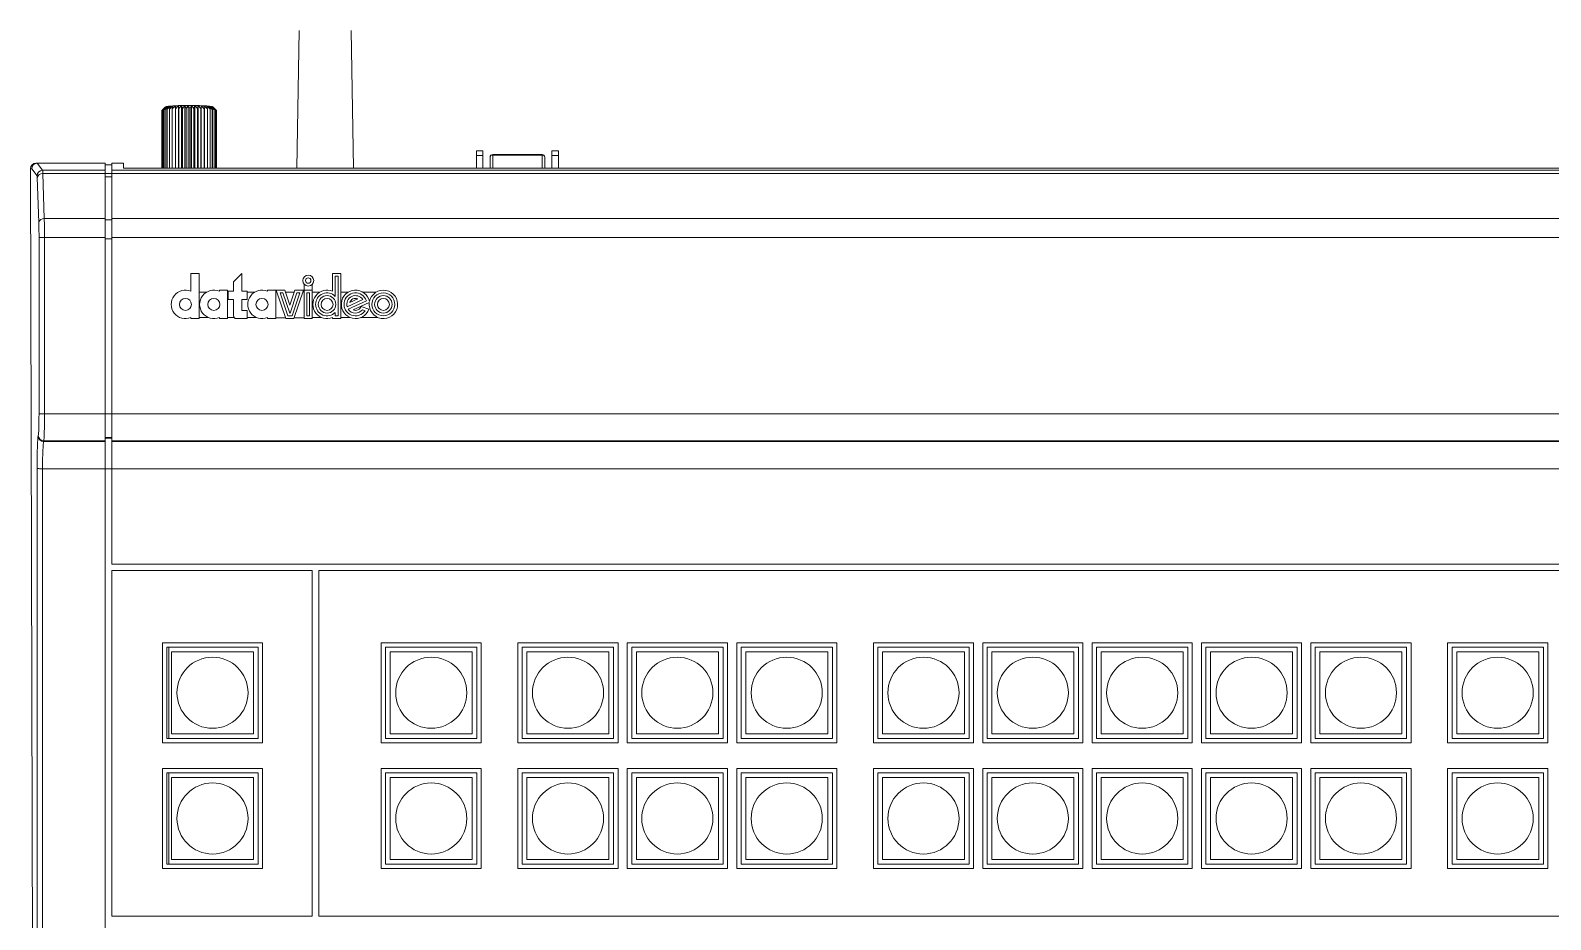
# Model space of a CAD drawing. Header units: millimetres. Extents: x 98 to 1129, y 87 to 737.
# Drawn here: x 98.4 to 376.3, y 265.1 to 427.8 of the extents above; entities that cross this region are included whole.
import ezdxf

# ---------------------------------------------------------------- set-up
doc = ezdxf.new("R2010")
doc.units = ezdxf.units.MM

msp = doc.modelspace()

# ---------------------------------------------------------------- linework, layer by layer
at = {"color": 7, "linetype": 'Continuous', "lineweight": 15}
for p, q in [((147.502, 427.8), (147.09, 402.602)), ((157.43, 402.602), (157.018, 427.8)), ((122.419, 402.602), (122.419, 413.158)), ((122.42, 402.602), (122.42, 413.16)), ((122.509, 413.212), (123.048, 413.778)), ((122.509, 402.602), (122.509, 413.212)), ((123.17, 413.824), (122.512, 413.213)), ((122.512, 402.602), (122.512, 413.213)), ((123.024, 413.76), (122.573, 413.312)), ((122.693, 413.264), (123.17, 413.824)), ((122.693, 402.602), (122.693, 413.264)), ((123.375, 413.869), (122.699, 413.265)), ((122.699, 402.602), (122.699, 413.265)), ((122.97, 413.313), (123.375, 413.869)), ((122.97, 402.602), (122.97, 413.313)), ((123.658, 413.911), (122.979, 413.314)), ((122.979, 402.602), (122.979, 413.314)), ((123.333, 413.359), (123.658, 413.911)), ((123.333, 402.602), (123.333, 413.359)), ((124.014, 413.95), (123.344, 413.36)), ((123.344, 402.602), (123.344, 413.36)), ((123.776, 413.401), (124.014, 413.95)), ((123.776, 413.401), (123.788, 413.402)), ((123.776, 402.602), (123.776, 413.401)), ((124.436, 413.984), (123.788, 413.402)), ((123.788, 402.602), (123.788, 413.402)), ((124.289, 413.437), (124.436, 413.984)), ((124.289, 402.602), (124.289, 413.437)), ((124.917, 414.014), (124.303, 413.438)), ((124.303, 402.602), (124.303, 413.438)), ((124.863, 413.468), (124.917, 414.014)), ((124.863, 402.602), (124.863, 413.468)), ((125.446, 414.038), (124.879, 413.468)), ((124.879, 402.602), (124.879, 413.468)), ((125.446, 402.602), (125.446, 414.038)), ((125.487, 413.492), (125.446, 414.038)), ((125.487, 402.602), (125.487, 413.492)), ((126.013, 414.056), (125.503, 413.492)), ((125.503, 402.602), (125.503, 413.492)), ((126.013, 402.602), (126.013, 414.056)), ((126.148, 413.509), (126.013, 414.056)), ((126.148, 402.602), (126.148, 413.509)), ((126.607, 414.068), (126.165, 413.509)), ((126.165, 402.602), (126.165, 413.509)), ((126.607, 402.602), (126.607, 414.068)), ((126.833, 413.519), (126.607, 414.068)), ((126.833, 402.602), (126.833, 413.519)), ((127.217, 414.073), (126.851, 413.519)), ((126.851, 402.602), (126.851, 413.519)), ((127.217, 402.602), (127.217, 414.073)), ((127.53, 413.521), (127.217, 414.073)), ((127.53, 402.602), (127.53, 413.521)), ((127.83, 414.072), (127.548, 413.521)), ((127.548, 402.602), (127.548, 413.521)), ((127.83, 402.602), (127.83, 414.072)), ((128.225, 413.516), (127.83, 414.072)), ((128.225, 402.602), (128.225, 413.516)), ((128.436, 414.064), (128.243, 413.516)), ((128.243, 402.602), (128.243, 413.516)), ((128.436, 402.602), (128.436, 414.064)), ((128.903, 413.504), (128.436, 414.064)), ((128.903, 402.602), (128.903, 413.504)), ((129.021, 414.05), (128.921, 413.503)), ((128.921, 402.602), (128.921, 413.503)), ((129.021, 402.602), (129.021, 414.05)), ((129.553, 413.484), (129.021, 414.05)), ((129.553, 402.602), (129.553, 413.484)), ((129.575, 414.029), (129.569, 413.484)), ((129.569, 402.602), (129.569, 413.484)), ((129.575, 402.602), (129.575, 414.029)), ((130.161, 413.458), (129.575, 414.029)), ((130.087, 414.003), (130.176, 413.457)), ((130.161, 402.602), (130.161, 413.458)), ((130.176, 402.602), (130.176, 413.457)), ((131.205, 413.387), (130.547, 413.972)), ((130.547, 413.972), (130.729, 413.424)), ((130.715, 402.602), (130.715, 413.425)), ((130.729, 402.602), (130.729, 413.424)), ((131.621, 413.344), (130.946, 413.936)), ((130.946, 413.936), (131.217, 413.386)), ((131.205, 402.602), (131.205, 413.387)), ((131.217, 402.602), (131.217, 413.386)), ((131.956, 413.296), (131.276, 413.896)), ((131.276, 413.896), (131.631, 413.342)), ((132.201, 413.246), (131.531, 413.853)), ((131.531, 413.853), (131.963, 413.295)), ((131.621, 402.602), (131.621, 413.344)), ((131.631, 402.602), (131.631, 413.342)), ((132.354, 413.193), (131.706, 413.807)), ((131.706, 413.807), (132.206, 413.245)), ((132.41, 413.14), (131.797, 413.76)), ((131.797, 413.76), (132.356, 413.192)), ((131.956, 402.602), (131.956, 413.296)), ((131.963, 402.602), (131.963, 413.295)), ((132.201, 402.602), (132.201, 413.246)), ((132.206, 402.602), (132.206, 413.245)), ((132.354, 402.602), (132.354, 413.193)), ((132.356, 402.602), (132.356, 413.192)), ((132.41, 402.602), (132.41, 413.14)), ((132.41, 402.602), (132.41, 413.138)), ((99.361, 403.499), (99.595, 403.499)), ((99.595, 403.498), (99.595, 403.499)), ((99.595, 403.499), (112.06, 403.499)), ((99.595, 403.498), (100.595, 402.215)), ((112.06, 403.498), (99.595, 403.498)), ((112.06, 403.499), (112.06, 403.498)), ((112.06, 402.215), (112.06, 403.498)), ((112.06, 403.198), (113.26, 403.198)), ((113.26, 403.499), (115.41, 403.499)), ((113.26, 403.498), (113.26, 403.499)), ((115.41, 403.498), (113.26, 403.498)), ((113.26, 403.498), (113.26, 402.215)), ((115.41, 403.499), (115.41, 403.498)), ((115.41, 403.498), (115.41, 402.602)), ((181.11, 405.786), (179.91, 405.786)), ((179.91, 404.917), (179.91, 405.786)), ((181.11, 404.917), (179.91, 404.917)), ((179.91, 402.602), (179.91, 404.917)), ((181.11, 404.917), (181.11, 405.786)), ((181.11, 402.602), (181.11, 404.917)), ((182.41, 402.602), (182.41, 404.599)), ((191.91, 405.099), (182.91, 405.099)), ((191.91, 404.987), (182.91, 404.987)), ((192.41, 404.599), (192.41, 402.602)), ((194.91, 405.786), (193.71, 405.786)), ((193.71, 405.786), (193.71, 404.917)), ((193.71, 404.917), (194.91, 404.917)), ((193.71, 404.917), (193.71, 402.602)), ((194.91, 405.786), (194.91, 404.917)), ((194.91, 404.917), (194.91, 402.602)), ((99.172, 92.133), (98.363, 402.499)), ((98.595, 402.499), (98.363, 402.499)), ((99.596, 401.216), (98.595, 402.499)), ((99.899, 392.681), (99.619, 400.916)), ((100.595, 402.215), (112.06, 402.215)), ((100.618, 401.614), (100.899, 393.379)), ((112.06, 401.614), (100.618, 401.614)), ((112.06, 402.215), (112.06, 401.614)), ((113.26, 401.627), (112.06, 401.627)), ((112.06, 393.379), (112.06, 401.614)), ((113.26, 401.025), (112.06, 401.025)), ((113.26, 402.215), (516.06, 402.215)), ((113.26, 401.614), (113.26, 402.215)), ((516.06, 401.614), (113.26, 401.614)), ((113.26, 401.614), (113.26, 393.379)), ((115.41, 402.602), (513.91, 402.602)), ((100.899, 393.379), (112.06, 393.379)), ((112.06, 393.379), (112.06, 389.889)), ((113.26, 393.135), (112.06, 393.135)), ((113.26, 393.379), (516.06, 393.379)), ((113.26, 389.889), (113.26, 393.379)), ((99.935, 357.683), (99.939, 389.889)), ((100.938, 389.889), (100.935, 357.683)), ((112.06, 389.889), (100.938, 389.889)), ((112.06, 357.683), (112.06, 389.889)), ((113.26, 389.645), (112.06, 389.645)), ((516.06, 389.889), (113.26, 389.889)), ((113.26, 389.889), (113.26, 357.683)), ((129.21, 383.331), (127.71, 383.331)), ((127.71, 383.331), (127.71, 380.081)), ((129.21, 375.081), (129.21, 383.331)), ((137.01, 383.331), (135.51, 381.831)), ((135.51, 381.831), (135.51, 380.081)), ((137.01, 380.081), (137.01, 383.331)), ((148.41, 381.37), (148.41, 380.281)), ((149.91, 380.281), (149.91, 381.37)), ((155.11, 383.331), (153.61, 383.331)), ((153.61, 383.331), (153.61, 380.081)), ((154.61, 382.831), (154.11, 382.831)), ((154.11, 382.831), (154.11, 379.151)), ((154.61, 375.581), (154.61, 382.831)), ((155.11, 375.081), (155.11, 383.331)), ((130.607, 379.931), (129.21, 379.931)), ((134.41, 380.281), (132.91, 380.281)), ((132.91, 380.281), (132.91, 380.081)), ((134.41, 375.081), (134.41, 380.281)), ((134.51, 379.931), (134.41, 379.931)), ((134.51, 380.081), (134.51, 378.581)), ((135.51, 380.081), (134.51, 380.081)), ((135.51, 378.581), (134.51, 378.581)), ((135.51, 375.581), (135.51, 378.581)), ((138.01, 380.081), (137.01, 380.081)), ((138.01, 378.581), (137.01, 378.581)), ((137.01, 378.581), (137.01, 376.581)), ((138.01, 378.581), (138.01, 380.081)), ((139.407, 379.931), (138.01, 379.931)), ((143.21, 380.281), (141.71, 380.281)), ((141.71, 380.281), (141.71, 380.081)), ((143.21, 375.081), (143.21, 380.281)), ((143.428, 379.931), (143.21, 379.931)), ((143.31, 380.281), (145.06, 375.081)), ((144.893, 380.281), (143.31, 380.281)), ((144.533, 379.781), (144.006, 379.781)), ((144.006, 379.781), (145.419, 375.581)), ((145.778, 376.081), (144.533, 379.781)), ((145.81, 377.555), (144.893, 380.281)), ((146.609, 379.931), (145.01, 379.931)), ((146.727, 380.281), (145.81, 377.555)), ((147.086, 379.781), (145.841, 376.081)), ((146.201, 375.581), (147.614, 379.781)), ((146.56, 375.081), (148.31, 380.281)), ((148.31, 380.281), (146.727, 380.281)), ((147.614, 379.781), (147.086, 379.781)), ((148.41, 379.931), (148.192, 379.931)), ((148.41, 380.281), (149.91, 380.281)), ((148.41, 380.281), (148.41, 375.081)), ((149.41, 379.781), (148.91, 379.781)), ((148.91, 379.781), (148.91, 375.581)), ((149.41, 375.581), (149.41, 379.781)), ((149.91, 375.081), (149.91, 380.281)), ((151.307, 379.931), (149.91, 379.931)), ((156.507, 379.931), (155.11, 379.931)), ((156.272, 377.24), (159.136, 378.576)), ((156.483, 376.787), (159.805, 378.336)), ((158.222, 378.701), (156.764, 378.021)), ((161.607, 379.931), (159.113, 379.931)), ((127.71, 375.281), (127.71, 375.081)), ((129.21, 375.281), (130.91, 375.281)), ((132.91, 375.281), (132.91, 375.081)), ((134.41, 375.281), (135.61, 375.281)), ((138.01, 376.581), (137.01, 376.581)), ((138.01, 375.081), (138.01, 376.581)), ((138.01, 375.281), (139.71, 375.281)), ((141.71, 375.281), (141.71, 375.081)), ((145.419, 375.581), (146.201, 375.581)), ((145.841, 376.081), (145.778, 376.081)), ((148.91, 375.581), (149.41, 375.581)), ((149.91, 375.281), (151.61, 375.281)), ((153.61, 375.281), (153.61, 375.081)), ((154.11, 376.211), (154.11, 375.581)), ((154.11, 375.581), (154.61, 375.581)), ((156.81, 375.281), (155.11, 375.281)), ((160.333, 378.03), (157.398, 376.661)), ((161.91, 375.281), (158.81, 375.281)), ((158.844, 377.305), (160.253, 376.792)), ((159.067, 376.691), (159.555, 376.514)), ((127.71, 375.081), (129.21, 375.081)), ((132.91, 375.081), (134.41, 375.081)), ((136.01, 375.081), (138.01, 375.081)), ((141.71, 375.081), (143.21, 375.081)), ((143.21, 375.204), (145.019, 375.204)), ((145.06, 375.081), (146.56, 375.081)), ((146.601, 375.204), (148.41, 375.204)), ((148.41, 375.081), (149.91, 375.081)), ((153.61, 375.081), (155.11, 375.081)), ((100.935, 357.683), (112.06, 357.683)), ((113.26, 357.683), (112.06, 357.683)), ((112.06, 357.683), (112.06, 352.71)), ((113.26, 357.683), (516.06, 357.683)), ((113.26, 352.71), (113.26, 357.683)), ((99.773, 353.595), (99.81, 353.705)), ((113.26, 353.307), (112.06, 353.307)), ((113.26, 353.197), (112.06, 353.197)), ((100.809, 352.71), (100.772, 352.6)), ((100.772, 352.6), (112.06, 352.6)), ((112.06, 352.71), (100.809, 352.71)), ((112.06, 352.6), (112.06, 352.71)), ((112.06, 347.627), (112.06, 352.6)), ((516.06, 352.71), (113.26, 352.71)), ((113.26, 352.71), (113.26, 352.6)), ((113.26, 352.6), (516.06, 352.6)), ((113.26, 352.6), (113.26, 347.627)), ((99.558, 98.197), (99.584, 347.628)), ((100.584, 347.627), (100.557, 98.196)), ((112.06, 347.627), (100.584, 347.627)), ((112.06, 98.196), (112.06, 347.627)), ((113.26, 347.627), (112.06, 347.627)), ((516.06, 347.627), (113.26, 347.627)), ((113.26, 347.627), (113.26, 330.187)), ((516.06, 330.187), (113.26, 330.187)), ((113.26, 328.987), (149.91, 328.987)), ((113.26, 328.987), (113.26, 265.737)), ((149.91, 328.987), (149.91, 265.737)), ((151.11, 265.737), (151.11, 328.987)), ((151.11, 328.987), (411.41, 328.987)), ((140.81, 315.787), (122.51, 315.787)), ((122.51, 315.787), (122.51, 297.487)), ((140.01, 314.987), (123.31, 314.987)), ((123.31, 314.987), (123.31, 298.287)), ((123.66, 314.987), (123.66, 298.287)), ((140.01, 298.287), (140.01, 314.987)), ((140.81, 297.487), (140.81, 315.787)), ((180.81, 315.787), (162.51, 315.787)), ((162.51, 315.787), (162.51, 297.487)), ((163.31, 314.987), (180.01, 314.987)), ((163.31, 298.287), (163.31, 314.987)), ((180.01, 314.987), (180.01, 298.287)), ((180.81, 297.487), (180.81, 315.787)), ((187.51, 315.787), (187.51, 297.487)), ((205.81, 315.787), (187.51, 315.787)), ((188.31, 314.987), (188.31, 298.287)), ((205.01, 314.987), (188.31, 314.987)), ((205.01, 298.287), (205.01, 314.987)), ((205.81, 297.487), (205.81, 315.787)), ((207.51, 315.787), (207.51, 297.487)), ((225.81, 315.787), (207.51, 315.787)), ((225.01, 314.987), (208.31, 314.987)), ((208.31, 314.987), (208.31, 298.287)), ((225.01, 298.287), (225.01, 314.987)), ((225.81, 297.487), (225.81, 315.787)), ((227.51, 315.787), (227.51, 297.487)), ((245.81, 315.787), (227.51, 315.787)), ((245.01, 314.987), (228.31, 314.987)), ((228.31, 314.987), (228.31, 298.287)), ((245.01, 298.287), (245.01, 314.987)), ((245.81, 297.487), (245.81, 315.787)), ((252.51, 315.787), (252.51, 297.487)), ((270.81, 315.787), (252.51, 315.787)), ((253.31, 314.987), (253.31, 298.287)), ((270.01, 314.987), (253.31, 314.987)), ((270.01, 298.287), (270.01, 314.987)), ((270.81, 297.487), (270.81, 315.787)), ((272.51, 315.787), (272.51, 297.487)), ((290.81, 315.787), (272.51, 315.787)), ((273.31, 314.987), (273.31, 298.287)), ((290.01, 314.987), (273.31, 314.987)), ((290.01, 298.287), (290.01, 314.987)), ((290.81, 297.487), (290.81, 315.787)), ((292.51, 315.787), (292.51, 297.487)), ((310.81, 315.787), (292.51, 315.787)), ((293.31, 314.987), (293.31, 298.287)), ((310.01, 314.987), (293.31, 314.987)), ((310.01, 298.287), (310.01, 314.987)), ((310.81, 297.487), (310.81, 315.787)), ((312.51, 315.787), (312.51, 297.487)), ((330.81, 315.787), (312.51, 315.787)), ((330.01, 314.987), (313.31, 314.987)), ((313.31, 314.987), (313.31, 298.287)), ((330.01, 298.287), (330.01, 314.987)), ((330.81, 297.487), (330.81, 315.787)), ((332.51, 315.787), (332.51, 297.487)), ((350.81, 315.787), (332.51, 315.787)), ((350.01, 314.987), (333.31, 314.987)), ((333.31, 314.987), (333.31, 298.287)), ((350.01, 298.287), (350.01, 314.987)), ((350.81, 297.487), (350.81, 315.787)), ((375.81, 315.787), (357.51, 315.787)), ((357.51, 315.787), (357.51, 297.487)), ((375.01, 314.987), (358.31, 314.987)), ((358.31, 314.987), (358.31, 298.287)), ((375.01, 298.287), (375.01, 314.987)), ((375.81, 297.487), (375.81, 315.787)), ((122.51, 297.487), (140.81, 297.487)), ((123.31, 298.287), (140.01, 298.287)), ((162.51, 297.487), (180.81, 297.487)), ((180.01, 298.287), (163.31, 298.287)), ((187.51, 297.487), (205.81, 297.487)), ((188.31, 298.287), (205.01, 298.287)), ((207.51, 297.487), (225.81, 297.487)), ((208.31, 298.287), (225.01, 298.287)), ((227.51, 297.487), (245.81, 297.487)), ((228.31, 298.287), (245.01, 298.287)), ((252.51, 297.487), (270.81, 297.487)), ((253.31, 298.287), (270.01, 298.287)), ((272.51, 297.487), (290.81, 297.487)), ((273.31, 298.287), (290.01, 298.287)), ((292.51, 297.487), (310.81, 297.487)), ((293.31, 298.287), (310.01, 298.287)), ((312.51, 297.487), (330.81, 297.487)), ((313.31, 298.287), (330.01, 298.287)), ((332.51, 297.487), (350.81, 297.487)), ((333.31, 298.287), (350.01, 298.287)), ((357.51, 297.487), (375.81, 297.487)), ((358.31, 298.287), (375.01, 298.287)), ((140.81, 292.787), (122.51, 292.787)), ((122.51, 292.787), (122.51, 274.487)), ((140.01, 291.987), (123.31, 291.987)), ((123.31, 291.987), (123.31, 275.287)), ((123.66, 291.987), (123.66, 275.287)), ((140.01, 275.287), (140.01, 291.987)), ((140.81, 274.487), (140.81, 292.787)), ((180.81, 292.787), (162.51, 292.787)), ((162.51, 292.787), (162.51, 274.487)), ((180.01, 291.987), (163.31, 291.987)), ((163.31, 291.987), (163.31, 275.287)), ((180.01, 275.287), (180.01, 291.987)), ((180.81, 274.487), (180.81, 292.787)), ((187.51, 292.787), (187.51, 274.487)), ((205.81, 292.787), (187.51, 292.787)), ((188.31, 291.987), (188.31, 275.287)), ((205.01, 291.987), (188.31, 291.987)), ((205.01, 275.287), (205.01, 291.987)), ((205.81, 274.487), (205.81, 292.787)), ((207.51, 292.787), (207.51, 274.487)), ((225.81, 292.787), (207.51, 292.787)), ((208.31, 291.987), (208.31, 275.287)), ((225.01, 291.987), (208.31, 291.987)), ((225.01, 275.287), (225.01, 291.987)), ((225.81, 274.487), (225.81, 292.787)), ((227.51, 292.787), (227.51, 274.487)), ((245.81, 292.787), (227.51, 292.787)), ((228.31, 291.987), (228.31, 275.287)), ((245.01, 291.987), (228.31, 291.987)), ((245.01, 275.287), (245.01, 291.987)), ((245.81, 274.487), (245.81, 292.787)), ((252.51, 292.787), (252.51, 274.487)), ((270.81, 292.787), (252.51, 292.787)), ((253.31, 291.987), (253.31, 275.287)), ((270.01, 291.987), (253.31, 291.987)), ((270.01, 275.287), (270.01, 291.987)), ((270.81, 274.487), (270.81, 292.787)), ((272.51, 292.787), (272.51, 274.487)), ((290.81, 292.787), (272.51, 292.787)), ((273.31, 291.987), (273.31, 275.287)), ((290.01, 291.987), (273.31, 291.987)), ((290.01, 275.287), (290.01, 291.987)), ((290.81, 274.487), (290.81, 292.787)), ((292.51, 292.787), (292.51, 274.487)), ((310.81, 292.787), (292.51, 292.787)), ((293.31, 291.987), (293.31, 275.287)), ((310.01, 291.987), (293.31, 291.987)), ((310.01, 275.287), (310.01, 291.987)), ((310.81, 274.487), (310.81, 292.787)), ((312.51, 292.787), (312.51, 274.487)), ((330.81, 292.787), (312.51, 292.787)), ((313.31, 291.987), (313.31, 275.287)), ((330.01, 291.987), (313.31, 291.987)), ((330.01, 275.287), (330.01, 291.987)), ((330.81, 274.487), (330.81, 292.787)), ((332.51, 292.787), (332.51, 274.487)), ((350.81, 292.787), (332.51, 292.787)), ((333.31, 291.987), (333.31, 275.287)), ((350.01, 291.987), (333.31, 291.987)), ((350.01, 275.287), (350.01, 291.987)), ((350.81, 274.487), (350.81, 292.787)), ((375.81, 292.787), (357.51, 292.787)), ((357.51, 292.787), (357.51, 274.487)), ((375.01, 291.987), (358.31, 291.987)), ((358.31, 291.987), (358.31, 275.287)), ((375.01, 275.287), (375.01, 291.987)), ((375.81, 274.487), (375.81, 292.787)), ((123.31, 275.287), (140.01, 275.287)), ((163.31, 275.287), (180.01, 275.287)), ((188.31, 275.287), (205.01, 275.287)), ((208.31, 275.287), (225.01, 275.287)), ((228.31, 275.287), (245.01, 275.287)), ((253.31, 275.287), (270.01, 275.287)), ((273.31, 275.287), (290.01, 275.287)), ((293.31, 275.287), (310.01, 275.287)), ((313.31, 275.287), (330.01, 275.287)), ((333.31, 275.287), (350.01, 275.287)), ((358.31, 275.287), (375.01, 275.287)), ((122.51, 274.487), (140.81, 274.487)), ((162.51, 274.487), (180.81, 274.487)), ((187.51, 274.487), (205.81, 274.487)), ((207.51, 274.487), (225.81, 274.487)), ((227.51, 274.487), (245.81, 274.487)), ((252.51, 274.487), (270.81, 274.487)), ((272.51, 274.487), (290.81, 274.487)), ((292.51, 274.487), (310.81, 274.487)), ((312.51, 274.487), (330.81, 274.487)), ((332.51, 274.487), (350.81, 274.487)), ((357.51, 274.487), (375.81, 274.487)), ((149.91, 265.737), (113.26, 265.737)), ((411.41, 265.737), (151.11, 265.737))]:
    msp.add_line(p, q, dxfattribs=at)
at = {"color": 8, "linetype": 'Continuous', "lineweight": 15}
for p, q in [((182.91, 405.099), (182.91, 404.987)), ((182.91, 404.987), (182.91, 402.602)), ((191.91, 404.987), (191.91, 405.099)), ((191.91, 402.602), (191.91, 404.987))]:
    msp.add_line(p, q, dxfattribs=at)
at = {"color": 7, "linetype": 'Continuous', "lineweight": 15, "flags": 128}
for points in [[(123.344, 413.36), (123.343, 413.36), (123.341, 413.36), (123.34, 413.36), (123.339, 413.36), (123.337, 413.359), (123.336, 413.359), (123.335, 413.359), (123.333, 413.359)], [(124.303, 413.438), (124.302, 413.438), (124.3, 413.438), (124.298, 413.438), (124.296, 413.438), (124.294, 413.437), (124.293, 413.437), (124.291, 413.437), (124.289, 413.437)], [(124.879, 413.468), (124.877, 413.468), (124.875, 413.468), (124.873, 413.468), (124.871, 413.468), (124.869, 413.468), (124.867, 413.468), (124.865, 413.468), (124.863, 413.468)], [(125.503, 413.492), (125.501, 413.492), (125.499, 413.492), (125.497, 413.492), (125.495, 413.492), (125.493, 413.492), (125.491, 413.492), (125.489, 413.492), (125.487, 413.492)], [(126.165, 413.509), (126.163, 413.509), (126.161, 413.509), (126.159, 413.509), (126.157, 413.509), (126.154, 413.509), (126.152, 413.509), (126.15, 413.509), (126.148, 413.509)], [(126.851, 413.519), (126.849, 413.519), (126.847, 413.519), (126.845, 413.519), (126.842, 413.519), (126.84, 413.519), (126.838, 413.519), (126.836, 413.519), (126.833, 413.519)], [(127.548, 413.521), (127.546, 413.521), (127.544, 413.521), (127.542, 413.521), (127.539, 413.521), (127.537, 413.521), (127.535, 413.521), (127.532, 413.521), (127.53, 413.521)], [(128.243, 413.516), (128.24, 413.516), (128.238, 413.516), (128.236, 413.516), (128.234, 413.516), (128.231, 413.516), (128.229, 413.516), (128.227, 413.516), (128.225, 413.516)], [(128.921, 413.503), (128.918, 413.504), (128.916, 413.504), (128.914, 413.504), (128.912, 413.504), (128.91, 413.504), (128.908, 413.504), (128.905, 413.504), (128.903, 413.504)], [(129.569, 413.484), (129.567, 413.484), (129.565, 413.484), (129.563, 413.484), (129.561, 413.484), (129.559, 413.484), (129.557, 413.484), (129.555, 413.484), (129.553, 413.484)], [(130.176, 413.457), (130.174, 413.457), (130.172, 413.457), (130.17, 413.457), (130.168, 413.457), (130.166, 413.458), (130.165, 413.458), (130.163, 413.458), (130.161, 413.458)], [(130.729, 413.424), (130.727, 413.424), (130.725, 413.424), (130.724, 413.425), (130.722, 413.425), (130.72, 413.425), (130.719, 413.425), (130.717, 413.425), (130.715, 413.425)], [(131.217, 413.386), (131.215, 413.386), (131.214, 413.386), (131.213, 413.386), (131.211, 413.386), (131.21, 413.386), (131.208, 413.387), (131.207, 413.387), (131.205, 413.387)], [(99.939, 389.889), (99.964, 389.889), (100.025, 389.889), (100.119, 389.889), (100.244, 389.889), (100.394, 389.889), (100.564, 389.889), (100.747, 389.889), (100.938, 389.889)], [(99.935, 357.683), (99.96, 357.683), (100.021, 357.683), (100.116, 357.683), (100.24, 357.683), (100.39, 357.683), (100.56, 357.683), (100.744, 357.683), (100.935, 357.683)], [(99.584, 347.628), (99.609, 347.628), (99.67, 347.628), (99.764, 347.628), (99.889, 347.628), (100.039, 347.627), (100.209, 347.627), (100.393, 347.627), (100.584, 347.627)]]:
    msp.add_lwpolyline(points, dxfattribs=at)
at = {"color": 7, "linetype": 'Continuous', "lineweight": 15}
for centre, radius in [((149.16, 382.031), 1), ((149.16, 382.031), 0.5), ((126.71, 377.681), 1.1), ((131.91, 377.681), 1.1), ((140.71, 377.681), 1.1), ((152.61, 377.681), 1.6), ((152.61, 377.681), 1.1), ((162.91, 377.681), 2.1), ((162.91, 377.681), 1.6), ((162.91, 377.681), 1.1), ((131.66, 306.637), 6.5), ((171.66, 306.637), 6.5), ((196.66, 306.637), 6.5), ((216.66, 306.637), 6.5), ((236.66, 306.637), 6.5), ((261.66, 306.637), 6.5), ((281.66, 306.637), 6.5), ((301.66, 306.637), 6.5), ((321.66, 306.637), 6.5), ((341.66, 306.637), 6.5), ((366.66, 306.637), 6.5), ((131.66, 283.637), 6.5), ((171.66, 283.637), 6.5), ((196.66, 283.637), 6.5), ((216.66, 283.637), 6.5), ((236.66, 283.637), 6.5), ((261.66, 283.637), 6.5), ((281.66, 283.637), 6.5), ((301.66, 283.637), 6.5), ((321.66, 283.637), 6.5), ((341.66, 283.637), 6.5), ((366.66, 283.637), 6.5)]:
    msp.add_circle(centre, radius, dxfattribs=at)
for centre, radius, start, end in [((122.455, 413.131), 0.0451, 140.59322, 142.85238), ((122.669, 412.794), 0.447, 110.58201, 111.0765), ((123.093, 411.448), 1.858, 102.2116, 102.4025), ((123.87, 407.288), 6.092, 98.4114, 98.49089), ((123.103, 413.678), 0.114, 118.92833, 134.05282), ((123.3, 413.299), 0.541, 103.88091, 117.76203), ((123.751, 411.655), 2.246, 99.64228, 104.9888), ((124.361, 408.202), 5.752, 97.01898, 99.87149), ((125.053, 402.699), 11.298, 95.27467, 97.09205), ((125.743, 395.329), 18.701, 94.00623, 95.30461), ((126.357, 386.664), 27.388, 93.01415, 94.02077), ((126.84, 377.588), 36.476, 92.19086, 93.02232), ((127.166, 369.166), 44.905, 91.47194, 92.19583), ((127.342, 362.435), 51.638, 90.81611, 91.4756), ((127.405, 358.255), 55.818, 90.19282, 90.81886), ((127.41, 357.227), 56.847, 89.57663, 90.19514), ((127.429, 359.449), 54.624, 88.94394, 89.57909), ((127.527, 364.651), 49.421, 88.26776, 88.94677), ((127.757, 372.149), 41.92, 87.51395, 88.27189), ((128.142, 380.939), 33.121, 86.63338, 87.52028), ((128.678, 389.967), 24.078, 85.54671, 86.64371), ((129.327, 398.241), 15.779, 84.111, 85.56524), ((130.028, 404.969), 9.013, 82.03863, 84.15198), ((130.699, 409.712), 4.224, 78.64054, 82.14623), ((131.259, 412.448), 1.431, 71.79541, 79.0254), ((130.748, 406.096), 7.3, 83.05546, 83.13251), ((131.635, 413.558), 0.259, 51.35788, 74.1204), ((131.145, 408.483), 4.881, 80.34836, 80.43795), ((131.908, 412.11), 1.173, 75.27852, 75.53872), ((132.292, 413.071), 0.137, 62.06824, 63.33006), ((132.377, 413.135), 0.0335, 5.47423, 7.88301), ((99.595, 402.5), 1, 90.01762, 180.01141), ((99.597, 402.497), 1.001, 90.09465, 179.87654), ((182.91, 404.599), 0.5, 90, 180), ((182.86, 404.535), 0.455, 83.72491, 171.90589), ((191.91, 404.599), 0.5, 0, 90), ((191.96, 404.535), 0.455, 8.09598, 96.27406), ((100.597, 401.214), 1.001, 90.0933, 179.87789), ((100.513, 400.7), 0.919, 83.39356, 166.46676), ((100.793, 392.466), 0.919, 83.3936, 166.46672), ((126.71, 377.681), 2.6, 67.38014, 292.61986), ((131.91, 377.681), 2.6, 67.38014, 292.61986), ((140.71, 377.681), 2.6, 67.38014, 292.61986), ((152.61, 377.681), 2.6, 67.38014, 292.61986), ((152.61, 377.681), 2.1, 44.41531, 315.58469), ((157.81, 377.681), 2.6, 11.25471, 340), ((157.81, 377.681), 2.1, 18.16286, 326.22585), ((157.81, 377.681), 1.6, 33.9893, 196.0107), ((157.81, 377.681), 1.1, 67.98589, 162.01411), ((162.91, 377.681), 2.6, 172.28093, 168.74529), ((136.01, 375.581), 0.5, 180, 270), ((157.81, 377.681), 1.6, 213.9893, 321.79004), ((157.81, 377.681), 1.1, 247.98589, 340), ((100.774, 353.601), 1.001, 180.37885, 269.89393), ((100.811, 353.711), 1.001, 180.37884, 269.89479)]:
    msp.add_arc(centre, radius, start, end, dxfattribs=at)
for centre, major_axis, ratio, start_param, end_param in [((99.364, 402.499), (0.783, -0.625), 0.9972244, 2.2457359, 3.8164266), ((99.594, 400.217), (0, 1), 0.0350173, 5.4850947, 6.2383074), ((100.593, 400.217), (0, 2), 0.0175086, 5.4850919, 6.2383046), ((99.799, 389.889), (0, 4), 0.0350173, 4.7123927, 5.4850947), ((100.798, 389.889), (0, 5), 0.0280138, 4.7123914, 5.4850933), ((99.795, 357.683), (0, 4), 0.0350173, 3.2463161, 4.7123927), ((100.795, 357.683), (0, 5), 0.0280138, 3.2463148, 4.7123914), ((99.794, 347.628), (0.001, 6), 0.0350173, 0.1047235, 1.5708), ((100.794, 347.627), (0.001, 5), 0.0420207, 0.1047251, 1.5708017)]:
    msp.add_ellipse(centre, major_axis=major_axis, ratio=ratio, start_param=start_param, end_param=end_param, dxfattribs=at)
for points, knots in [([(123.048, 413.778), (122.864, 413.598), (122.654, 413.393), (122.446, 413.186), (122.42, 413.16)], [0, 0, 0, 0, 0.8750094, 1, 1, 1, 1]), ([(130.715, 413.425), (130.533, 413.595), (130.325, 413.789), (130.114, 413.979), (130.087, 414.003)], [0, 0, 0, 0, 0.8750036, 1, 1, 1, 1]), ([(124.16, 314.137), (124.16, 313.572), (124.16, 312.283), (124.16, 309.581), (124.16, 306.971), (124.16, 304.665), (124.16, 302.577), (124.16, 300.598), (124.16, 299.575), (124.16, 299.137)], [0, 0, 0, 0, 0.1399592, 0.319009, 0.4996701, 0.6198696, 0.7398212, 0.888608, 1, 1, 1, 1]), ([(139.16, 314.137), (138.594, 314.137), (137.306, 314.137), (134.713, 314.137), (131.999, 314.137), (129.318, 314.137), (126.805, 314.137), (125.064, 314.137), (124.35, 314.137), (124.16, 314.137)], [0, 0, 0, 0, 0.1399595, 0.3190098, 0.4793522, 0.6398199, 0.8078093, 0.9487288, 1, 1, 1, 1]), ([(139.16, 299.137), (139.16, 299.703), (139.16, 300.992), (139.16, 303.693), (139.16, 306.304), (139.16, 308.61), (139.16, 310.697), (139.16, 312.677), (139.16, 313.699), (139.16, 314.137)], [0, 0, 0, 0, 0.1399592, 0.319009, 0.4996701, 0.6198698, 0.7398213, 0.8886082, 1, 1, 1, 1]), ([(164.16, 314.137), (164.16, 313.572), (164.16, 312.283), (164.16, 309.581), (164.16, 306.971), (164.16, 304.665), (164.16, 302.577), (164.16, 300.598), (164.16, 299.575), (164.16, 299.137)], [0, 0, 0, 0, 0.1399592, 0.319009, 0.4996701, 0.6198696, 0.7398212, 0.888608, 1, 1, 1, 1]), ([(179.16, 314.137), (178.594, 314.137), (177.306, 314.137), (174.713, 314.137), (171.999, 314.137), (169.318, 314.137), (166.805, 314.137), (165.064, 314.137), (164.35, 314.137), (164.16, 314.137)], [0, 0, 0, 0, 0.1399595, 0.3190101, 0.4793525, 0.6398192, 0.8078094, 0.9487288, 1, 1, 1, 1]), ([(179.16, 299.137), (179.16, 299.703), (179.16, 300.992), (179.16, 303.693), (179.16, 306.304), (179.16, 308.61), (179.16, 310.697), (179.16, 312.677), (179.16, 313.699), (179.16, 314.137)], [0, 0, 0, 0, 0.1399592, 0.319009, 0.4996701, 0.6198698, 0.7398213, 0.8886082, 1, 1, 1, 1]), ([(189.16, 314.137), (189.16, 313.572), (189.16, 312.283), (189.16, 309.581), (189.16, 306.971), (189.16, 304.665), (189.16, 302.577), (189.16, 300.598), (189.16, 299.575), (189.16, 299.137)], [0, 0, 0, 0, 0.1399592, 0.319009, 0.4996701, 0.6198696, 0.7398212, 0.888608, 1, 1, 1, 1]), ([(204.16, 314.137), (203.594, 314.137), (202.306, 314.137), (199.713, 314.137), (196.999, 314.137), (194.318, 314.137), (191.805, 314.137), (190.064, 314.137), (189.35, 314.137), (189.16, 314.137)], [0, 0, 0, 0, 0.1399595, 0.3190098, 0.4793523, 0.6398195, 0.8078093, 0.9487288, 1, 1, 1, 1]), ([(204.16, 299.137), (204.16, 299.703), (204.16, 300.992), (204.16, 303.693), (204.16, 306.304), (204.16, 308.61), (204.16, 310.697), (204.16, 312.677), (204.16, 313.699), (204.16, 314.137)], [0, 0, 0, 0, 0.1399592, 0.319009, 0.4996701, 0.6198698, 0.7398213, 0.8886082, 1, 1, 1, 1]), ([(209.16, 314.137), (209.16, 313.572), (209.16, 312.283), (209.16, 309.581), (209.16, 306.971), (209.16, 304.665), (209.16, 302.577), (209.16, 300.598), (209.16, 299.575), (209.16, 299.137)], [0, 0, 0, 0, 0.1399592, 0.319009, 0.4996701, 0.6198696, 0.7398212, 0.888608, 1, 1, 1, 1]), ([(224.16, 314.137), (223.594, 314.137), (222.306, 314.137), (219.713, 314.137), (216.999, 314.137), (214.318, 314.137), (211.805, 314.137), (210.064, 314.137), (209.35, 314.137), (209.16, 314.137)], [0, 0, 0, 0, 0.1399595, 0.3190102, 0.4793527, 0.6398194, 0.8078097, 0.9487288, 1, 1, 1, 1]), ([(224.16, 299.137), (224.16, 299.703), (224.16, 300.992), (224.16, 303.693), (224.16, 306.304), (224.16, 308.61), (224.16, 310.697), (224.16, 312.677), (224.16, 313.699), (224.16, 314.137)], [0, 0, 0, 0, 0.1399592, 0.319009, 0.4996701, 0.6198698, 0.7398213, 0.8886082, 1, 1, 1, 1]), ([(229.16, 314.137), (229.16, 313.572), (229.16, 312.283), (229.16, 309.581), (229.16, 306.971), (229.16, 304.665), (229.16, 302.577), (229.16, 300.598), (229.16, 299.575), (229.16, 299.137)], [0, 0, 0, 0, 0.1399592, 0.319009, 0.4996701, 0.6198696, 0.7398212, 0.888608, 1, 1, 1, 1]), ([(244.16, 314.137), (243.594, 314.137), (242.306, 314.137), (239.713, 314.137), (236.999, 314.137), (234.318, 314.137), (231.805, 314.137), (230.064, 314.137), (229.35, 314.137), (229.16, 314.137)], [0, 0, 0, 0, 0.1399594, 0.3190098, 0.4793523, 0.6398195, 0.8078093, 0.9487288, 1, 1, 1, 1]), ([(244.16, 299.137), (244.16, 299.703), (244.16, 300.992), (244.16, 303.693), (244.16, 306.304), (244.16, 308.61), (244.16, 310.697), (244.16, 312.677), (244.16, 313.699), (244.16, 314.137)], [0, 0, 0, 0, 0.1399592, 0.319009, 0.4996701, 0.6198698, 0.7398213, 0.8886082, 1, 1, 1, 1]), ([(254.16, 314.137), (254.16, 313.572), (254.16, 312.283), (254.16, 309.581), (254.16, 306.971), (254.16, 304.665), (254.16, 302.577), (254.16, 300.598), (254.16, 299.575), (254.16, 299.137)], [0, 0, 0, 0, 0.1399592, 0.319009, 0.4996701, 0.6198696, 0.7398212, 0.888608, 1, 1, 1, 1]), ([(269.16, 314.137), (268.594, 314.137), (267.306, 314.137), (264.713, 314.137), (261.999, 314.137), (259.318, 314.137), (256.805, 314.137), (255.064, 314.137), (254.35, 314.137), (254.16, 314.137)], [0, 0, 0, 0, 0.1399595, 0.31901, 0.4793525, 0.6398194, 0.8078095, 0.9487288, 1, 1, 1, 1]), ([(269.16, 299.137), (269.16, 299.703), (269.16, 300.992), (269.16, 303.693), (269.16, 306.304), (269.16, 308.61), (269.16, 310.697), (269.16, 312.677), (269.16, 313.699), (269.16, 314.137)], [0, 0, 0, 0, 0.1399592, 0.319009, 0.4996701, 0.6198698, 0.7398213, 0.8886082, 1, 1, 1, 1]), ([(274.16, 314.137), (274.16, 313.572), (274.16, 312.283), (274.16, 309.581), (274.16, 306.971), (274.16, 304.665), (274.16, 302.577), (274.16, 300.598), (274.16, 299.575), (274.16, 299.137)], [0, 0, 0, 0, 0.1399592, 0.319009, 0.4996701, 0.6198696, 0.7398212, 0.888608, 1, 1, 1, 1]), ([(289.16, 314.137), (288.594, 314.137), (287.306, 314.137), (284.713, 314.137), (281.999, 314.137), (279.318, 314.137), (276.805, 314.137), (275.064, 314.137), (274.35, 314.137), (274.16, 314.137)], [0, 0, 0, 0, 0.1399594, 0.3190099, 0.4793524, 0.6398195, 0.8078095, 0.9487288, 1, 1, 1, 1]), ([(289.16, 299.137), (289.16, 299.703), (289.16, 300.992), (289.16, 303.693), (289.16, 306.304), (289.16, 308.61), (289.16, 310.697), (289.16, 312.677), (289.16, 313.699), (289.16, 314.137)], [0, 0, 0, 0, 0.1399592, 0.319009, 0.4996701, 0.6198698, 0.7398213, 0.8886082, 1, 1, 1, 1]), ([(294.16, 314.137), (294.16, 313.572), (294.16, 312.283), (294.16, 309.581), (294.16, 306.971), (294.16, 304.665), (294.16, 302.577), (294.16, 300.598), (294.16, 299.575), (294.16, 299.137)], [0, 0, 0, 0, 0.1399592, 0.319009, 0.4996701, 0.6198696, 0.7398212, 0.888608, 1, 1, 1, 1]), ([(309.16, 314.137), (308.594, 314.137), (307.306, 314.137), (304.713, 314.137), (301.999, 314.137), (299.318, 314.137), (296.805, 314.137), (295.064, 314.137), (294.35, 314.137), (294.16, 314.137)], [0, 0, 0, 0, 0.1399594, 0.3190099, 0.4793524, 0.6398195, 0.8078096, 0.9487289, 1, 1, 1, 1]), ([(309.16, 299.137), (309.16, 299.703), (309.16, 300.992), (309.16, 303.693), (309.16, 306.304), (309.16, 308.61), (309.16, 310.697), (309.16, 312.677), (309.16, 313.699), (309.16, 314.137)], [0, 0, 0, 0, 0.1399592, 0.319009, 0.4996701, 0.6198698, 0.7398213, 0.8886082, 1, 1, 1, 1]), ([(314.16, 314.137), (314.16, 313.572), (314.16, 312.283), (314.16, 309.581), (314.16, 306.971), (314.16, 304.665), (314.16, 302.577), (314.16, 300.598), (314.16, 299.575), (314.16, 299.137)], [0, 0, 0, 0, 0.1399592, 0.319009, 0.4996701, 0.6198696, 0.7398212, 0.888608, 1, 1, 1, 1]), ([(329.16, 314.137), (328.594, 314.137), (327.306, 314.137), (324.713, 314.137), (321.999, 314.137), (319.318, 314.137), (316.805, 314.137), (315.064, 314.137), (314.35, 314.137), (314.16, 314.137)], [0, 0, 0, 0, 0.1399594, 0.3190099, 0.4793524, 0.6398195, 0.8078096, 0.9487289, 1, 1, 1, 1]), ([(329.16, 299.137), (329.16, 299.703), (329.16, 300.992), (329.16, 303.693), (329.16, 306.304), (329.16, 308.61), (329.16, 310.697), (329.16, 312.677), (329.16, 313.699), (329.16, 314.137)], [0, 0, 0, 0, 0.1399592, 0.319009, 0.4996701, 0.6198698, 0.7398213, 0.8886082, 1, 1, 1, 1]), ([(334.16, 314.137), (334.16, 313.572), (334.16, 312.283), (334.16, 309.581), (334.16, 306.971), (334.16, 304.665), (334.16, 302.577), (334.16, 300.598), (334.16, 299.575), (334.16, 299.137)], [0, 0, 0, 0, 0.1399592, 0.319009, 0.4996701, 0.6198696, 0.7398212, 0.888608, 1, 1, 1, 1]), ([(349.16, 314.137), (348.594, 314.137), (347.306, 314.137), (344.713, 314.137), (341.999, 314.137), (339.318, 314.137), (336.805, 314.137), (335.064, 314.137), (334.35, 314.137), (334.16, 314.137)], [0, 0, 0, 0, 0.1399593, 0.3190098, 0.4793523, 0.6398195, 0.8078095, 0.9487288, 1, 1, 1, 1]), ([(349.16, 299.137), (349.16, 299.703), (349.16, 300.992), (349.16, 303.693), (349.16, 306.304), (349.16, 308.61), (349.16, 310.697), (349.16, 312.677), (349.16, 313.699), (349.16, 314.137)], [0, 0, 0, 0, 0.1399592, 0.319009, 0.4996701, 0.6198698, 0.7398213, 0.8886082, 1, 1, 1, 1]), ([(359.16, 314.137), (359.16, 313.572), (359.16, 312.283), (359.16, 309.581), (359.16, 306.971), (359.16, 304.665), (359.16, 302.577), (359.16, 300.598), (359.16, 299.575), (359.16, 299.137)], [0, 0, 0, 0, 0.1399592, 0.319009, 0.4996701, 0.6198696, 0.7398212, 0.888608, 1, 1, 1, 1]), ([(374.16, 314.137), (373.594, 314.137), (372.306, 314.137), (369.713, 314.137), (366.999, 314.137), (364.318, 314.137), (361.805, 314.137), (360.064, 314.137), (359.35, 314.137), (359.16, 314.137)], [0, 0, 0, 0, 0.1399595, 0.3190097, 0.4793522, 0.6398195, 0.8078095, 0.9487288, 1, 1, 1, 1]), ([(374.16, 299.137), (374.16, 299.703), (374.16, 300.992), (374.16, 303.693), (374.16, 306.304), (374.16, 308.61), (374.16, 310.697), (374.16, 312.677), (374.16, 313.699), (374.16, 314.137)], [0, 0, 0, 0, 0.1399592, 0.319009, 0.4996701, 0.6198698, 0.7398213, 0.8886082, 1, 1, 1, 1]), ([(124.16, 299.137), (124.725, 299.137), (126.014, 299.137), (128.607, 299.137), (131.321, 299.137), (134.001, 299.137), (136.514, 299.137), (138.256, 299.137), (138.969, 299.137), (139.16, 299.137)], [0, 0, 0, 0, 0.1399596, 0.3190097, 0.4793522, 0.639819, 0.8078092, 0.9487287, 1, 1, 1, 1]), ([(164.16, 299.137), (164.725, 299.137), (166.014, 299.137), (168.607, 299.137), (171.321, 299.137), (174.002, 299.137), (176.514, 299.137), (178.256, 299.137), (178.969, 299.137), (179.16, 299.137)], [0, 0, 0, 0, 0.1399596, 0.3190105, 0.4793529, 0.6398195, 0.8078097, 0.9487287, 1, 1, 1, 1]), ([(189.16, 299.137), (189.725, 299.137), (191.014, 299.137), (193.607, 299.137), (196.321, 299.137), (199.001, 299.137), (201.514, 299.137), (203.256, 299.137), (203.969, 299.137), (204.16, 299.137)], [0, 0, 0, 0, 0.1399596, 0.3190097, 0.4793522, 0.6398194, 0.8078096, 0.9487287, 1, 1, 1, 1]), ([(209.16, 299.137), (209.725, 299.137), (211.014, 299.137), (213.607, 299.137), (216.321, 299.137), (219.001, 299.137), (221.514, 299.137), (223.256, 299.137), (223.969, 299.137), (224.16, 299.137)], [0, 0, 0, 0, 0.1399593, 0.3190098, 0.4793523, 0.6398194, 0.8078092, 0.9487287, 1, 1, 1, 1]), ([(229.16, 299.137), (229.725, 299.137), (231.014, 299.137), (233.607, 299.137), (236.321, 299.137), (239.002, 299.137), (241.514, 299.137), (243.256, 299.137), (243.969, 299.137), (244.16, 299.137)], [0, 0, 0, 0, 0.1399596, 0.3190101, 0.4793526, 0.6398196, 0.8078096, 0.9487288, 1, 1, 1, 1]), ([(254.16, 299.137), (254.725, 299.137), (256.014, 299.137), (258.607, 299.137), (261.321, 299.137), (264.002, 299.137), (266.514, 299.137), (268.256, 299.137), (268.969, 299.137), (269.16, 299.137)], [0, 0, 0, 0, 0.1399595, 0.31901, 0.4793524, 0.6398194, 0.8078094, 0.9487287, 1, 1, 1, 1]), ([(274.16, 299.137), (274.725, 299.137), (276.014, 299.137), (278.607, 299.137), (281.321, 299.137), (284.001, 299.137), (286.514, 299.137), (288.256, 299.137), (288.969, 299.137), (289.16, 299.137)], [0, 0, 0, 0, 0.1399595, 0.3190098, 0.4793523, 0.6398194, 0.8078095, 0.9487287, 1, 1, 1, 1]), ([(294.16, 299.137), (294.725, 299.137), (296.014, 299.137), (298.607, 299.137), (301.321, 299.137), (304.001, 299.137), (306.514, 299.137), (308.256, 299.137), (308.969, 299.137), (309.16, 299.137)], [0, 0, 0, 0, 0.1399596, 0.3190099, 0.4793523, 0.6398194, 0.8078095, 0.9487287, 1, 1, 1, 1]), ([(314.16, 299.137), (314.725, 299.137), (316.014, 299.137), (318.607, 299.137), (321.321, 299.137), (324.002, 299.137), (326.514, 299.137), (328.256, 299.137), (328.969, 299.137), (329.16, 299.137)], [0, 0, 0, 0, 0.1399596, 0.3190099, 0.4793524, 0.6398195, 0.8078095, 0.9487288, 1, 1, 1, 1]), ([(334.16, 299.137), (334.725, 299.137), (336.014, 299.137), (338.607, 299.137), (341.321, 299.137), (344.001, 299.137), (346.514, 299.137), (348.256, 299.137), (348.969, 299.137), (349.16, 299.137)], [0, 0, 0, 0, 0.1399596, 0.3190099, 0.4793524, 0.6398193, 0.8078096, 0.9487288, 1, 1, 1, 1]), ([(359.16, 299.137), (359.725, 299.137), (361.014, 299.137), (363.607, 299.137), (366.321, 299.137), (369.002, 299.137), (371.514, 299.137), (373.256, 299.137), (373.969, 299.137), (374.16, 299.137)], [0, 0, 0, 0, 0.1399595, 0.3190097, 0.4793522, 0.6398194, 0.8078096, 0.9487287, 1, 1, 1, 1]), ([(124.16, 291.137), (124.16, 290.572), (124.16, 289.283), (124.16, 286.581), (124.16, 283.971), (124.16, 281.665), (124.16, 279.577), (124.16, 277.598), (124.16, 276.575), (124.16, 276.137)], [0, 0, 0, 0, 0.1399592, 0.3190089, 0.4996701, 0.6198698, 0.7398213, 0.8886081, 1, 1, 1, 1]), ([(139.16, 291.137), (138.594, 291.137), (137.306, 291.137), (134.713, 291.137), (131.999, 291.137), (129.318, 291.137), (126.805, 291.137), (125.064, 291.137), (124.35, 291.137), (124.16, 291.137)], [0, 0, 0, 0, 0.1399596, 0.3190097, 0.4793522, 0.6398199, 0.8078092, 0.9487287, 1, 1, 1, 1]), ([(139.16, 276.137), (139.16, 276.703), (139.16, 277.992), (139.16, 280.693), (139.16, 283.304), (139.16, 285.61), (139.16, 287.697), (139.16, 289.677), (139.16, 290.699), (139.16, 291.137)], [0, 0, 0, 0, 0.1399592, 0.3190088, 0.49967, 0.6198696, 0.7398212, 0.888608, 1, 1, 1, 1]), ([(164.16, 291.137), (164.16, 290.572), (164.16, 289.283), (164.16, 286.581), (164.16, 283.971), (164.16, 281.665), (164.16, 279.577), (164.16, 277.598), (164.16, 276.575), (164.16, 276.137)], [0, 0, 0, 0, 0.1399592, 0.3190089, 0.4996701, 0.6198698, 0.7398213, 0.8886081, 1, 1, 1, 1]), ([(179.16, 291.137), (178.594, 291.137), (177.306, 291.137), (174.713, 291.137), (171.999, 291.137), (169.318, 291.137), (166.805, 291.137), (165.064, 291.137), (164.35, 291.137), (164.16, 291.137)], [0, 0, 0, 0, 0.13995958, 0.31901003, 0.47935246, 0.63981912, 0.80780929, 0.9487287, 1, 1, 1, 1]), ([(179.16, 276.137), (179.16, 276.703), (179.16, 277.992), (179.16, 280.693), (179.16, 283.304), (179.16, 285.61), (179.16, 287.697), (179.16, 289.677), (179.16, 290.699), (179.16, 291.137)], [0, 0, 0, 0, 0.1399592, 0.3190088, 0.49967, 0.6198696, 0.7398212, 0.888608, 1, 1, 1, 1]), ([(189.16, 291.137), (189.16, 290.572), (189.16, 289.283), (189.16, 286.581), (189.16, 283.971), (189.16, 281.665), (189.16, 279.577), (189.16, 277.598), (189.16, 276.575), (189.16, 276.137)], [0, 0, 0, 0, 0.1399592, 0.3190089, 0.4996701, 0.6198698, 0.7398213, 0.8886081, 1, 1, 1, 1]), ([(204.16, 291.137), (203.594, 291.137), (202.306, 291.137), (199.713, 291.137), (196.999, 291.137), (194.318, 291.137), (191.805, 291.137), (190.064, 291.137), (189.35, 291.137), (189.16, 291.137)], [0, 0, 0, 0, 0.1399596, 0.3190097, 0.4793522, 0.6398194, 0.8078092, 0.9487287, 1, 1, 1, 1]), ([(204.16, 276.137), (204.16, 276.703), (204.16, 277.992), (204.16, 280.693), (204.16, 283.304), (204.16, 285.61), (204.16, 287.697), (204.16, 289.677), (204.16, 290.699), (204.16, 291.137)], [0, 0, 0, 0, 0.1399592, 0.3190088, 0.49967, 0.6198696, 0.7398212, 0.888608, 1, 1, 1, 1]), ([(209.16, 291.137), (209.16, 290.572), (209.16, 289.283), (209.16, 286.581), (209.16, 283.971), (209.16, 281.665), (209.16, 279.577), (209.16, 277.598), (209.16, 276.575), (209.16, 276.137)], [0, 0, 0, 0, 0.1399592, 0.3190089, 0.4996701, 0.6198698, 0.7398213, 0.8886081, 1, 1, 1, 1]), ([(224.16, 291.137), (223.594, 291.137), (222.306, 291.137), (219.713, 291.137), (216.999, 291.137), (214.318, 291.137), (211.805, 291.137), (210.064, 291.137), (209.35, 291.137), (209.16, 291.137)], [0, 0, 0, 0, 0.1399596, 0.3190101, 0.4793526, 0.6398194, 0.8078096, 0.9487287, 1, 1, 1, 1]), ([(224.16, 276.137), (224.16, 276.703), (224.16, 277.992), (224.16, 280.693), (224.16, 283.304), (224.16, 285.61), (224.16, 287.697), (224.16, 289.677), (224.16, 290.699), (224.16, 291.137)], [0, 0, 0, 0, 0.1399592, 0.3190088, 0.49967, 0.6198696, 0.7398212, 0.888608, 1, 1, 1, 1]), ([(229.16, 291.137), (229.16, 290.572), (229.16, 289.283), (229.16, 286.581), (229.16, 283.971), (229.16, 281.665), (229.16, 279.577), (229.16, 277.598), (229.16, 276.575), (229.16, 276.137)], [0, 0, 0, 0, 0.1399592, 0.3190089, 0.4996701, 0.6198698, 0.7398213, 0.8886081, 1, 1, 1, 1]), ([(244.16, 291.137), (243.594, 291.137), (242.306, 291.137), (239.713, 291.137), (236.999, 291.137), (234.318, 291.137), (231.805, 291.137), (230.064, 291.137), (229.35, 291.137), (229.16, 291.137)], [0, 0, 0, 0, 0.1399595, 0.3190098, 0.4793522, 0.6398194, 0.8078092, 0.9487287, 1, 1, 1, 1]), ([(244.16, 276.137), (244.16, 276.703), (244.16, 277.992), (244.16, 280.693), (244.16, 283.304), (244.16, 285.61), (244.16, 287.697), (244.16, 289.677), (244.16, 290.699), (244.16, 291.137)], [0, 0, 0, 0, 0.1399592, 0.3190088, 0.49967, 0.6198696, 0.7398212, 0.888608, 1, 1, 1, 1]), ([(254.16, 291.137), (254.16, 290.572), (254.16, 289.283), (254.16, 286.581), (254.16, 283.971), (254.16, 281.665), (254.16, 279.577), (254.16, 277.598), (254.16, 276.575), (254.16, 276.137)], [0, 0, 0, 0, 0.1399592, 0.3190089, 0.4996701, 0.6198698, 0.7398213, 0.8886081, 1, 1, 1, 1]), ([(269.16, 291.137), (268.594, 291.137), (267.306, 291.137), (264.713, 291.137), (261.999, 291.137), (259.318, 291.137), (256.805, 291.137), (255.064, 291.137), (254.35, 291.137), (254.16, 291.137)], [0, 0, 0, 0, 0.1399596, 0.3190099, 0.4793524, 0.6398194, 0.8078094, 0.9487287, 1, 1, 1, 1]), ([(269.16, 276.137), (269.16, 276.703), (269.16, 277.992), (269.16, 280.693), (269.16, 283.304), (269.16, 285.61), (269.16, 287.697), (269.16, 289.677), (269.16, 290.699), (269.16, 291.137)], [0, 0, 0, 0, 0.1399592, 0.3190088, 0.49967, 0.6198696, 0.7398212, 0.888608, 1, 1, 1, 1]), ([(274.16, 291.137), (274.16, 290.572), (274.16, 289.283), (274.16, 286.581), (274.16, 283.971), (274.16, 281.665), (274.16, 279.577), (274.16, 277.598), (274.16, 276.575), (274.16, 276.137)], [0, 0, 0, 0, 0.1399592, 0.3190089, 0.4996701, 0.6198698, 0.7398213, 0.8886081, 1, 1, 1, 1]), ([(289.16, 291.137), (288.594, 291.137), (287.306, 291.137), (284.713, 291.137), (281.999, 291.137), (279.318, 291.137), (276.805, 291.137), (275.064, 291.137), (274.35, 291.137), (274.16, 291.137)], [0, 0, 0, 0, 0.1399595, 0.3190098, 0.4793523, 0.6398194, 0.8078094, 0.9487287, 1, 1, 1, 1]), ([(289.16, 276.137), (289.16, 276.703), (289.16, 277.992), (289.16, 280.693), (289.16, 283.304), (289.16, 285.61), (289.16, 287.697), (289.16, 289.677), (289.16, 290.699), (289.16, 291.137)], [0, 0, 0, 0, 0.1399592, 0.3190088, 0.49967, 0.6198696, 0.7398212, 0.888608, 1, 1, 1, 1]), ([(294.16, 291.137), (294.16, 290.572), (294.16, 289.283), (294.16, 286.581), (294.16, 283.971), (294.16, 281.665), (294.16, 279.577), (294.16, 277.598), (294.16, 276.575), (294.16, 276.137)], [0, 0, 0, 0, 0.1399592, 0.3190089, 0.4996701, 0.6198698, 0.7398213, 0.8886081, 1, 1, 1, 1]), ([(309.16, 291.137), (308.594, 291.137), (307.306, 291.137), (304.713, 291.137), (301.999, 291.137), (299.318, 291.137), (296.805, 291.137), (295.064, 291.137), (294.35, 291.137), (294.16, 291.137)], [0, 0, 0, 0, 0.1399595, 0.3190099, 0.4793524, 0.6398194, 0.8078095, 0.9487287, 1, 1, 1, 1]), ([(309.16, 276.137), (309.16, 276.703), (309.16, 277.992), (309.16, 280.693), (309.16, 283.304), (309.16, 285.61), (309.16, 287.697), (309.16, 289.677), (309.16, 290.699), (309.16, 291.137)], [0, 0, 0, 0, 0.1399592, 0.3190088, 0.49967, 0.6198696, 0.7398212, 0.888608, 1, 1, 1, 1]), ([(314.16, 291.137), (314.16, 290.572), (314.16, 289.283), (314.16, 286.581), (314.16, 283.971), (314.16, 281.665), (314.16, 279.577), (314.16, 277.598), (314.16, 276.575), (314.16, 276.137)], [0, 0, 0, 0, 0.1399592, 0.3190089, 0.4996701, 0.6198698, 0.7398213, 0.8886081, 1, 1, 1, 1]), ([(329.16, 291.137), (328.594, 291.137), (327.306, 291.137), (324.713, 291.137), (321.999, 291.137), (319.318, 291.137), (316.805, 291.137), (315.064, 291.137), (314.35, 291.137), (314.16, 291.137)], [0, 0, 0, 0, 0.1399595, 0.3190099, 0.4793524, 0.6398194, 0.8078094, 0.9487287, 1, 1, 1, 1]), ([(329.16, 276.137), (329.16, 276.703), (329.16, 277.992), (329.16, 280.693), (329.16, 283.304), (329.16, 285.61), (329.16, 287.697), (329.16, 289.677), (329.16, 290.699), (329.16, 291.137)], [0, 0, 0, 0, 0.1399592, 0.3190088, 0.49967, 0.6198696, 0.7398212, 0.888608, 1, 1, 1, 1]), ([(334.16, 291.137), (334.16, 290.572), (334.16, 289.283), (334.16, 286.581), (334.16, 283.971), (334.16, 281.665), (334.16, 279.577), (334.16, 277.598), (334.16, 276.575), (334.16, 276.137)], [0, 0, 0, 0, 0.1399592, 0.3190089, 0.4996701, 0.6198698, 0.7398213, 0.8886081, 1, 1, 1, 1]), ([(349.16, 291.137), (348.594, 291.137), (347.306, 291.137), (344.713, 291.137), (341.999, 291.137), (339.318, 291.137), (336.805, 291.137), (335.064, 291.137), (334.35, 291.137), (334.16, 291.137)], [0, 0, 0, 0, 0.1399595, 0.3190097, 0.4793522, 0.6398194, 0.8078094, 0.9487287, 1, 1, 1, 1]), ([(349.16, 276.137), (349.16, 276.703), (349.16, 277.992), (349.16, 280.693), (349.16, 283.304), (349.16, 285.61), (349.16, 287.697), (349.16, 289.677), (349.16, 290.699), (349.16, 291.137)], [0, 0, 0, 0, 0.1399592, 0.3190088, 0.49967, 0.6198696, 0.7398212, 0.888608, 1, 1, 1, 1]), ([(359.16, 291.137), (359.16, 290.572), (359.16, 289.283), (359.16, 286.581), (359.16, 283.971), (359.16, 281.665), (359.16, 279.577), (359.16, 277.598), (359.16, 276.575), (359.16, 276.137)], [0, 0, 0, 0, 0.1399592, 0.3190089, 0.4996701, 0.6198698, 0.7398213, 0.8886081, 1, 1, 1, 1]), ([(374.16, 291.137), (373.594, 291.137), (372.306, 291.137), (369.713, 291.137), (366.999, 291.137), (364.318, 291.137), (361.805, 291.137), (360.064, 291.137), (359.35, 291.137), (359.16, 291.137)], [0, 0, 0, 0, 0.1399596, 0.3190097, 0.4793522, 0.6398194, 0.8078094, 0.9487287, 1, 1, 1, 1]), ([(374.16, 276.137), (374.16, 276.703), (374.16, 277.992), (374.16, 280.693), (374.16, 283.304), (374.16, 285.61), (374.16, 287.697), (374.16, 289.677), (374.16, 290.699), (374.16, 291.137)], [0, 0, 0, 0, 0.1399592, 0.3190088, 0.49967, 0.6198696, 0.7398212, 0.888608, 1, 1, 1, 1]), ([(124.16, 276.137), (124.725, 276.137), (126.014, 276.137), (128.607, 276.137), (131.321, 276.137), (134.001, 276.137), (136.514, 276.137), (138.256, 276.137), (138.969, 276.137), (139.16, 276.137)], [0, 0, 0, 0, 0.1399597, 0.3190097, 0.4793522, 0.639819, 0.8078092, 0.9487287, 1, 1, 1, 1]), ([(164.16, 276.137), (164.725, 276.137), (166.014, 276.137), (168.607, 276.137), (171.321, 276.137), (174.002, 276.137), (176.514, 276.137), (178.256, 276.137), (178.969, 276.137), (179.16, 276.137)], [0, 0, 0, 0, 0.1399596, 0.3190104, 0.4793529, 0.6398195, 0.8078097, 0.9487287, 1, 1, 1, 1]), ([(189.16, 276.137), (189.725, 276.137), (191.014, 276.137), (193.607, 276.137), (196.321, 276.137), (199.001, 276.137), (201.514, 276.137), (203.256, 276.137), (203.969, 276.137), (204.16, 276.137)], [0, 0, 0, 0, 0.1399596, 0.3190097, 0.4793522, 0.6398194, 0.8078096, 0.9487287, 1, 1, 1, 1]), ([(209.16, 276.137), (209.725, 276.137), (211.014, 276.137), (213.607, 276.137), (216.321, 276.137), (219.001, 276.137), (221.514, 276.137), (223.256, 276.137), (223.969, 276.137), (224.16, 276.137)], [0, 0, 0, 0, 0.13995929, 0.31900975, 0.47935225, 0.63981945, 0.8078092, 0.94872868, 1, 1, 1, 1]), ([(229.16, 276.137), (229.725, 276.137), (231.014, 276.137), (233.607, 276.137), (236.321, 276.137), (239.002, 276.137), (241.514, 276.137), (243.256, 276.137), (243.969, 276.137), (244.16, 276.137)], [0, 0, 0, 0, 0.1399596, 0.3190101, 0.4793526, 0.6398196, 0.8078096, 0.9487288, 1, 1, 1, 1]), ([(254.16, 276.137), (254.725, 276.137), (256.014, 276.137), (258.607, 276.137), (261.321, 276.137), (264.002, 276.137), (266.514, 276.137), (268.256, 276.137), (268.969, 276.137), (269.16, 276.137)], [0, 0, 0, 0, 0.1399595, 0.3190099, 0.4793524, 0.6398194, 0.8078094, 0.9487287, 1, 1, 1, 1]), ([(274.16, 276.137), (274.725, 276.137), (276.014, 276.137), (278.607, 276.137), (281.321, 276.137), (284.001, 276.137), (286.514, 276.137), (288.256, 276.137), (288.969, 276.137), (289.16, 276.137)], [0, 0, 0, 0, 0.1399596, 0.3190098, 0.4793523, 0.6398194, 0.8078094, 0.9487287, 1, 1, 1, 1]), ([(294.16, 276.137), (294.725, 276.137), (296.014, 276.137), (298.607, 276.137), (301.321, 276.137), (304.001, 276.137), (306.514, 276.137), (308.256, 276.137), (308.969, 276.137), (309.16, 276.137)], [0, 0, 0, 0, 0.1399596, 0.3190098, 0.4793523, 0.6398194, 0.8078094, 0.9487287, 1, 1, 1, 1]), ([(314.16, 276.137), (314.725, 276.137), (316.014, 276.137), (318.607, 276.137), (321.321, 276.137), (324.002, 276.137), (326.514, 276.137), (328.256, 276.137), (328.969, 276.137), (329.16, 276.137)], [0, 0, 0, 0, 0.1399596, 0.3190099, 0.4793524, 0.6398195, 0.8078095, 0.9487288, 1, 1, 1, 1]), ([(334.16, 276.137), (334.725, 276.137), (336.014, 276.137), (338.607, 276.137), (341.321, 276.137), (344.001, 276.137), (346.514, 276.137), (348.256, 276.137), (348.969, 276.137), (349.16, 276.137)], [0, 0, 0, 0, 0.1399596, 0.3190099, 0.4793524, 0.6398194, 0.8078096, 0.9487288, 1, 1, 1, 1]), ([(359.16, 276.137), (359.725, 276.137), (361.014, 276.137), (363.607, 276.137), (366.321, 276.137), (369.002, 276.137), (371.514, 276.137), (373.256, 276.137), (373.969, 276.137), (374.16, 276.137)], [0, 0, 0, 0, 0.1399595, 0.3190097, 0.4793522, 0.6398194, 0.8078096, 0.9487287, 1, 1, 1, 1])]:
    msp.add_open_spline(points, degree=3, knots=knots, dxfattribs=at)

doc.saveas('drawing.dxf')
